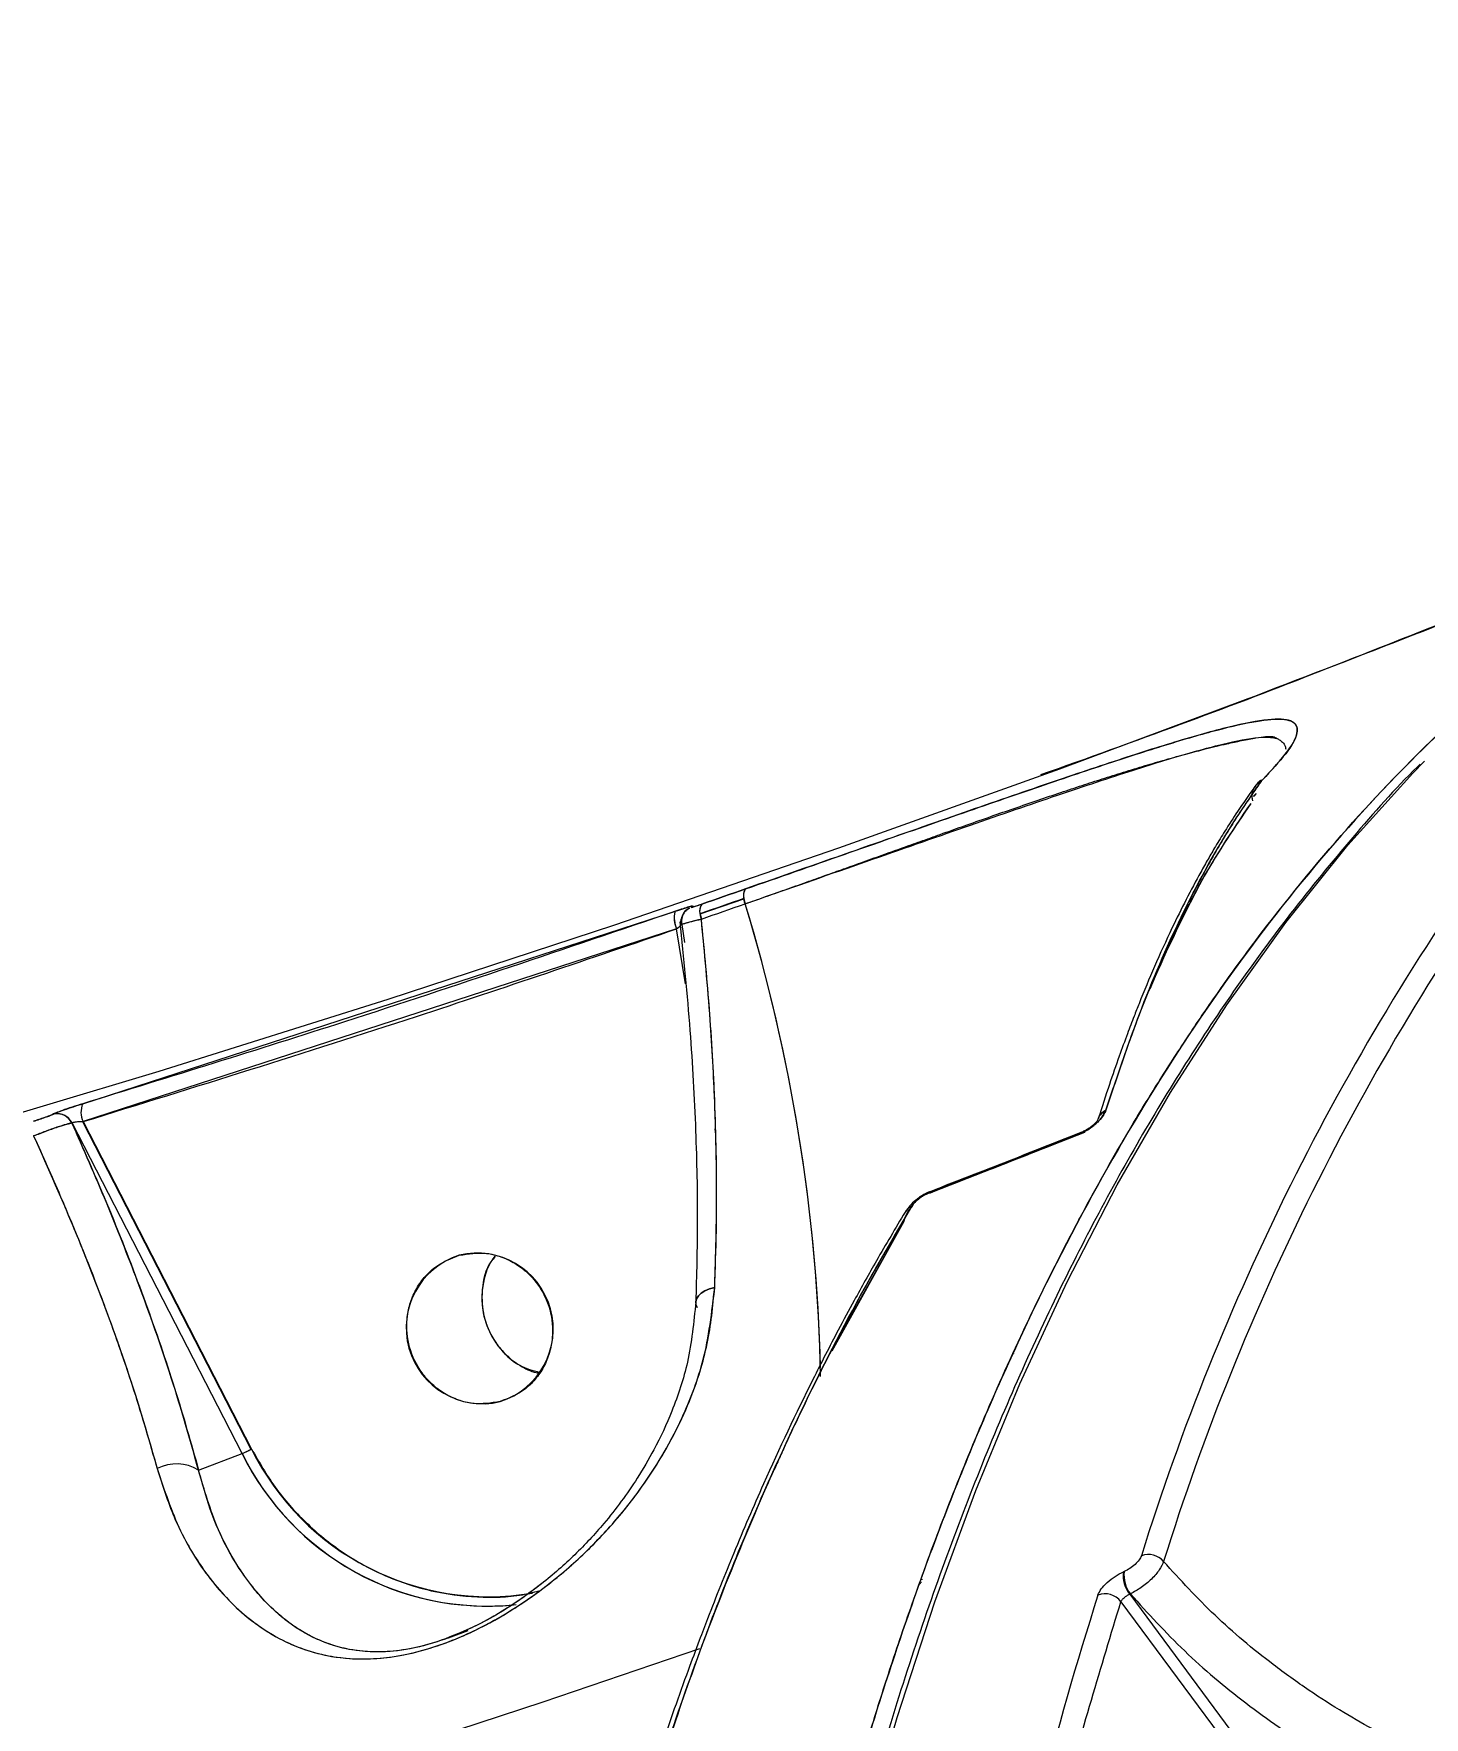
# Model space of a CAD drawing. Header units: millimetres. Extents: x -6332 to 8932, y -6739 to 7096.
# Drawn here: x -3327.3 to -3244.9, y -2109.9 to -2010.2 of the extents above; entities that cross this region are included whole.
import ezdxf

# ---------------------------------------------------------------- set-up
doc = ezdxf.new("R2010")
doc.units = ezdxf.units.MM
for name, color, linetype in [('DIKOM_ЗОНА', 80, 'Continuous'), ('DIKOM_ОБЪЕКТ', 7, 'Continuous'), ('DIKOM_РАЗМЕР_ЗОНА', 7, 'Continuous'), ('DIKOM_РАЗМЕР_ОБЪЕКТА', 7, 'Continuous')]:
    doc.layers.add(name, color=color, linetype=linetype)
doc.styles.add('style1', font='arial.ttf', dxfattribs={"width": 0.8})
doc.dimstyles.new('1-50', dxfattribs={"dimtxt": 300, "dimasz": 200, "dimexe": 100, "dimexo": 0, "dimgap": 100, "dimtad": 1, "dimtxsty": 'style1', "dimcen": 200, "dimclrd": 7, "dimclre": 7, "dimclrt": 7, "dimadec": 1, "dimazin": 2, "dimtfac": 1, "dimtmove": 0, "dimatfit": 2, "dimfxl": 0, "dimlwd": 25, "dimlwe": 18, "dimarcsym": 0})

# ---------------------------------------------------------------- blocks, each defined once
blk = doc.blocks.new('*D9')
at = {"layer": 'Defpoints', "color": 0, "transparency": 16777216}
for p in [(777.17, 5593.968), (-4228.728, -3389.779), (7301.722, -3389.779)]:
    blk.add_point(p, dxfattribs=at)
at = {"layer": 'DIKOM_РАЗМЕР_ОБЪЕКТА', "color": 7, "lineweight": 18, "transparency": 16777216}
for p, q in [((777.17, 5593.968), (7401.722, 5593.968)), ((-4228.728, -3389.779), (7401.722, -3389.779))]:
    blk.add_line(p, q, dxfattribs=at)
at = {"layer": 'DIKOM_РАЗМЕР_ОБЪЕКТА', "color": 7, "lineweight": 25, "transparency": 16777216}
blk.add_line((7301.722, 5393.968), (7301.722, -3189.779), dxfattribs=at)
at = {"layer": 'DIKOM_РАЗМЕР_ОБЪЕКТА', "color": 7, "transparency": 16777216}
for points in [[(7268.389, 5393.968), (7335.055, 5393.968), (7301.722, 5593.968)], [(7268.389, -3189.779), (7335.055, -3189.779), (7301.722, -3389.779)]]:
    blk.add_solid(points, dxfattribs=at)
at = {"layer": 'DIKOM_РАЗМЕР_ОБЪЕКТА', "color": 7, "transparency": 16777216, "insert": (7048.55, 1153.714), "char_height": 300, "attachment_point": 5, "rotation": 90, "style": 'style1'}
blk.add_mtext('9000', dxfattribs=at)
blk = doc.blocks.new('*D10')
at = {"layer": 'Defpoints', "color": 0, "transparency": 16777216}
for p in [(4034.777, 3636.587), (-4490.848, -1960.464), (4034.777, -5533.386)]:
    blk.add_point(p, dxfattribs=at)
at = {"layer": 'DIKOM_РАЗМЕР_ОБЪЕКТА', "color": 7, "lineweight": 18, "transparency": 16777216}
for p, q in [((4034.777, 3636.587), (4034.777, -5633.386)), ((-4490.848, -1960.464), (-4490.848, -5633.386))]:
    blk.add_line(p, q, dxfattribs=at)
at = {"layer": 'DIKOM_РАЗМЕР_ОБЪЕКТА', "color": 7, "lineweight": 25, "transparency": 16777216}
blk.add_line((-4290.848, -5533.386), (3834.777, -5533.386), dxfattribs=at)
at = {"layer": 'DIKOM_РАЗМЕР_ОБЪЕКТА', "color": 7, "transparency": 16777216}
for points in [[(-4290.848, -5500.053), (-4290.848, -5566.72), (-4490.848, -5533.386)], [(3834.777, -5500.053), (3834.777, -5566.72), (4034.777, -5533.386)]]:
    blk.add_solid(points, dxfattribs=at)
at = {"layer": 'DIKOM_РАЗМЕР_ОБЪЕКТА', "color": 7, "transparency": 16777216, "insert": (308.034, -5280.214), "char_height": 300, "attachment_point": 5, "style": 'style1'}
blk.add_mtext('8500', dxfattribs=at)
blk = doc.blocks.new('*D11')
at = {"layer": 'Defpoints', "color": 0, "transparency": 16777216}
for p in [(1114.346, 7096.351), (-4349.589, -4627.344), (8831.757, -4627.344)]:
    blk.add_point(p, dxfattribs=at)
at = {"layer": 'DIKOM_РАЗМЕР_ЗОНА', "color": 7, "lineweight": 18, "transparency": 16777216}
for p, q in [((1114.346, 7096.351), (8931.757, 7096.351)), ((-4349.589, -4627.344), (8931.757, -4627.344))]:
    blk.add_line(p, q, dxfattribs=at)
at = {"layer": 'DIKOM_РАЗМЕР_ЗОНА', "color": 7, "lineweight": 25, "transparency": 16777216}
blk.add_line((8831.757, 6896.351), (8831.757, -4427.344), dxfattribs=at)
at = {"layer": 'DIKOM_РАЗМЕР_ЗОНА', "color": 7, "transparency": 16777216}
for points in [[(8798.424, 6896.351), (8865.091, 6896.351), (8831.757, 7096.351)], [(8798.424, -4427.344), (8865.091, -4427.344), (8831.757, -4627.344)]]:
    blk.add_solid(points, dxfattribs=at)
at = {"layer": 'DIKOM_РАЗМЕР_ЗОНА', "color": 7, "transparency": 16777216, "insert": (8578.585, 1308.196), "char_height": 300, "attachment_point": 5, "rotation": 90, "style": 'style1'}
blk.add_mtext('11750', dxfattribs=at)
blk = doc.blocks.new('*D12')
at = {"layer": 'Defpoints', "color": 0, "transparency": 16777216}
for p in [(6134.379, 3354.853), (-6332, -2644.933), (6134.379, -6639)]:
    blk.add_point(p, dxfattribs=at)
at = {"layer": 'DIKOM_РАЗМЕР_ЗОНА', "color": 7, "lineweight": 18, "transparency": 16777216}
for p, q in [((6134.379, 3354.853), (6134.379, -6739)), ((-6332, -2644.933), (-6332, -6739))]:
    blk.add_line(p, q, dxfattribs=at)
at = {"layer": 'DIKOM_РАЗМЕР_ЗОНА', "color": 7, "lineweight": 25, "transparency": 16777216}
blk.add_line((-6132, -6639), (5934.379, -6639), dxfattribs=at)
at = {"layer": 'DIKOM_РАЗМЕР_ЗОНА', "color": 7, "transparency": 16777216}
for points in [[(-6132, -6605.667), (-6132, -6672.333), (-6332, -6639)], [(5934.379, -6605.667), (5934.379, -6672.333), (6134.379, -6639)]]:
    blk.add_solid(points, dxfattribs=at)
at = {"layer": 'DIKOM_РАЗМЕР_ЗОНА', "color": 7, "transparency": 16777216, "insert": (-98.81, -6385.828), "char_height": 300, "attachment_point": 5, "style": 'style1'}
blk.add_mtext('12500', dxfattribs=at)

msp = doc.modelspace()

# ---------------------------------------------------------------- linework, layer by layer
at = {"layer": 'DIKOM_ЗОНА', "color": 3, "lineweight": 15}
msp.add_lwpolyline([(2313.678, -2039.636), (1542.34, -2039.636, 0.310542), (608.716, -2681.382, -0.310925), (-1501.993, -4130.05), (-2696.746, -4128.38, 0.148128), (-3251.872, -4295.682, -0.933016), (-5664.774, -1161.612, 0.21419), (-5328.202, -414.769), (-5324.734, 2067.074, -0.178095), (-5085.448, 2714.765, 0.178455), (-4846.161, 3363.853), (-4846.161, 4324.353, -0.414214), (-3846.161, 5324.353), (-1723.291, 5324.353, 0.381133), (-729.81, 6210.352, -0.381133), (263.67, 7096.351), (1965.021, 7096.351, -0.403488), (2964.346, 6133.102, 0.403488)], format="xyb", dxfattribs=at)
at = {"layer": 'DIKOM_ОБЪЕКТ', "color": 7, "linetype": 'Continuous', "lineweight": 15}
for p, q in [((-3254.951, -2054.809), (-3254.963, -2054.826)), ((-3254.963, -2054.827), (-3254.951, -2054.81)), ((-3254.767, -2054.591), (-3254.962, -2054.825)), ((-3254.628, -2054.452), (-3254.849, -2054.685)), ((-3254.566, -2054.494), (-3254.618, -2054.52)), ((-3254.566, -2054.494), (-3254.573, -2054.504)), ((-3254.494, -2054.409), (-3254.566, -2054.494)), ((-3254.878, -2055.222), (-3255.031, -2055.382)), ((-3255.021, -2055.396), (-3255.018, -2055.381)), ((-3254.878, -2055.222), (-3255.018, -2055.381)), ((-3288.308, -2061.932), (-3288.301, -2061.928)), ((-3288.301, -2061.928), (-3288.308, -2061.932)), ((-3287.811, -2062.344), (-3285.216, -2061.457)), ((-3287.811, -2062.344), (-3285.216, -2061.457)), ((-3324.39, -2073.594), (-3289.266, -2062.192)), ((-3288.715, -2064.053), (-3288.888, -2062.987)), ((-3289.206, -2063.236), (-3324.363, -2074.65)), ((-3288.679, -2066.486), (-3289.206, -2063.236)), ((-3326.12, -2074.21), (-3326.183, -2074.227)), ((-3326.183, -2074.227), (-3326.12, -2074.21)), ((-3326.176, -2074.223), (-3326.183, -2074.227)), ((-3326.183, -2074.227), (-3326.176, -2074.223)), ((-3325.026, -2074.728), (-3325.033, -2074.732)), ((-3314.952, -2094.317), (-3325.026, -2074.728)), ((-3324.41, -2074.648), (-3314.427, -2094.061)), ((-3324.41, -2074.648), (-3324.363, -2074.65)), ((-3324.363, -2074.65), (-3314.391, -2094.042)), ((-3263.875, -2074.057), (-3263.929, -2074.212)), ((-3263.9, -2074.169), (-3263.853, -2074.039)), ((-3286.9, -2075.252), (-3286.926, -2075.089)), ((-3286.922, -2075.25), (-3286.896, -2075.411)), ((-3265.323, -2075.376), (-3274.276, -2078.884)), ((-3273.98, -2078.789), (-3265.012, -2075.273)), ((-3262.962, -2076.226), (-3262.978, -2076.212)), ((-3274.212, -2078.884), (-3273.98, -2078.789)), ((-3273.98, -2078.789), (-3274.187, -2078.885)), ((-3275.752, -2080.578), (-3280.02, -2088.251)), ((-3275.753, -2080.578), (-3279.721, -2087.645)), ((-3287.068, -2085.351), (-3287.094, -2085.36)), ((-3269.234, -2088.401), (-3269.251, -2088.349)), ((-3317.534, -2095.287), (-3314.952, -2094.317)), ((-3274.73, -2101.774), (-3274.645, -2101.751)), ((-3262.687, -2101.294), (-3262.733, -2101.313)), ((-3262.365, -2102.643), (-3262.32, -2102.624)), ((-3262.365, -2102.643), (-3252.144, -2116.434)), ((-3262.884, -2103.084), (-3252.641, -2116.904)), ((-3302.714, -2105.218), (-3301.566, -2104.787))]:
    msp.add_line(p, q, dxfattribs=at)
at = {"layer": 'DIKOM_ОБЪЕКТ', "color": 7, "linetype": 'Continuous', "lineweight": 15, "flags": 128}
for points in [[(-3255.525, -2049.679), (-3253.592, -2048.944), (-3240.848, -2043.981), (-3228.295, -2038.885), (-3221.654, -2036.104)], [(-3255.525, -2049.679), (-3266.52, -2053.774), (-3279.622, -2058.465), (-3292.891, -2063.016), (-3306.317, -2067.424), (-3319.891, -2071.684), (-3333.606, -2075.795), (-3347.451, -2079.755), (-3361.417, -2083.56), (-3375.497, -2087.208), (-3389.679, -2090.695), (-3403.956, -2094.022), (-3418.317, -2097.184), (-3432.753, -2100.181), (-3447.255, -2103.008), (-3461.814, -2105.667), (-3476.419, -2108.153), (-3486.631, -2109.786)], [(-3287.084, -2173.639), (-3286.405, -2164.877), (-3285.527, -2156.33), (-3284.451, -2148.004), (-3283.179, -2139.908), (-3281.71, -2132.047), (-3280.048, -2124.428), (-3278.192, -2117.057), (-3276.144, -2109.941), (-3273.907, -2103.087), (-3271.482, -2096.499), (-3268.871, -2090.183), (-3266.076, -2084.146), (-3263.1, -2078.389), (-3259.945, -2072.921), (-3256.614, -2067.745), (-3253.109, -2062.865), (-3249.435, -2058.286), (-3245.592, -2054.011), (-3244.906, -2053.298)], [(-3285.127, -2060.872), (-3285.451, -2060.986), (-3285.775, -2061.099), (-3286.099, -2061.212), (-3286.423, -2061.325), (-3286.747, -2061.438), (-3287.072, -2061.551), (-3287.396, -2061.664), (-3287.721, -2061.776)], [(-3287.721, -2061.776), (-3287.396, -2061.664), (-3287.072, -2061.551), (-3286.747, -2061.438), (-3286.423, -2061.325), (-3286.099, -2061.212), (-3285.775, -2061.099), (-3285.451, -2060.986), (-3285.127, -2060.872)], [(-3285.219, -2061.439), (-3285.542, -2061.552), (-3285.866, -2061.665), (-3286.19, -2061.778), (-3286.514, -2061.892), (-3286.838, -2062.004), (-3287.162, -2062.117), (-3287.487, -2062.229), (-3287.811, -2062.342)], [(-3287.811, -2062.342), (-3287.487, -2062.229), (-3287.162, -2062.117), (-3286.838, -2062.004), (-3286.514, -2061.892), (-3286.19, -2061.778), (-3285.866, -2061.665), (-3285.542, -2061.552), (-3285.219, -2061.439)], [(-3287.741, -2062.659), (-3287.417, -2062.547), (-3287.092, -2062.434), (-3286.768, -2062.322), (-3286.444, -2062.208), (-3286.12, -2062.096), (-3285.796, -2061.982), (-3285.472, -2061.87), (-3285.148, -2061.756)], [(-3287.741, -2062.659), (-3287.417, -2062.547), (-3287.092, -2062.434), (-3286.768, -2062.322), (-3286.444, -2062.208), (-3286.12, -2062.096), (-3285.796, -2061.982), (-3285.472, -2061.87), (-3285.148, -2061.756)], [(-3288.682, -2062.182), (-3288.586, -2062.09), (-3288.545, -2062.057)], [(-3288.674, -2062.17), (-3288.594, -2062.094), (-3288.512, -2062.033)], [(-3288.557, -2062.066), (-3288.586, -2062.09), (-3288.632, -2062.131)], [(-3286.951, -2084.477), (-3287.259, -2084.563), (-3287.529, -2084.677), (-3287.751, -2084.815), (-3287.919, -2084.972), (-3288.027, -2085.144), (-3288.072, -2085.324), (-3288.073, -2085.338)], [(-3287.969, -2085.69), (-3288.052, -2085.508), (-3288.072, -2085.324), (-3288.027, -2085.144), (-3287.919, -2084.972), (-3287.751, -2084.815), (-3287.529, -2084.677), (-3287.259, -2084.563), (-3286.951, -2084.477)], [(-3287.856, -2105.87), (-3297.135, -2109.03), (-3309.774, -2113.172), (-3322.552, -2117.179), (-3335.46, -2121.046), (-3348.489, -2124.771), (-3361.633, -2128.351), (-3374.882, -2131.785), (-3388.227, -2135.07), (-3401.66, -2138.204), (-3415.172, -2141.185), (-3428.755, -2144.011)], [(-3287.856, -2105.87), (-3297.135, -2109.03), (-3309.774, -2113.172), (-3322.552, -2117.179), (-3335.46, -2121.046), (-3348.489, -2124.771), (-3361.633, -2128.351), (-3374.882, -2131.785), (-3388.227, -2135.07), (-3401.66, -2138.204), (-3415.172, -2141.185), (-3428.755, -2144.011)]]:
    msp.add_lwpolyline(points, dxfattribs=at)
at = {"layer": 'DIKOM_ОБЪЕКТ', "color": 7, "linetype": 'Continuous', "lineweight": 15}
for centre, radius, start, end in [((-3254.183, -2055.362), 0.946, 151.19633, 193.09528), ((-3254.182, -2055.355), 0.943, 114.03296, 186.64549), ((-3254.168, -2055.357), 0.957, 156.8959, 193.27127), ((-3254.194, -2055.361), 0.936, 113.87754, 149.12645), ((-3254.167, -2055.197), 0.853, 112.5453, 143.01301), ((-3254.165, -2055.198), 0.855, 112.62134, 134.76528), ((-3254.163, -2055.362), 0.967, 175.28444, 197.55063), ((-3119.931, -2144.682), 148.508, 144.35774, 162.63914), ((-3118.949, -2144.908), 148.154, 144.35601, 162.64056), ((-3284.661, -2061.238), 0.593, 141.80878, 199.74202), ((-3284.33, -2061.334), 0.921, 149.88777, 207.27062), ((-3289.195, -2061.026), 1.225, 299.20123, 308.42643), ((-3287.252, -2062.141), 0.594, 142.14281, 199.79977), ((-3286.916, -2062.236), 0.927, 150.24788, 207.14997), ((-3282.745, -2061.059), 2.503, 188.71771, 196.1682), ((-3383.95, -2091.938), 103.309, 1.51303, 16.98698), ((-3383.136, -2091.761), 102.479, 1.12989, 17.02492), ((-3287.966, -2062.604), 1.392, 164.27425, 207.005), ((-3287.705, -2062.571), 1.641, 168.26724, 203.88949), ((-3287.933, -2062.827), 0.99, 147.30249, 190.16027), ((-3285.312, -2061.959), 2.528, 188.70967, 196.08393), ((-3323.293, -2074.094), 1.205, 155.49494, 207.4554), ((-3263.383, -2074.779), 0.893, 115.62644, 159.94267), ((-3263.386, -2074.776), 0.889, 115.53819, 159.77079), ((-3325.907, -2075.173), 0.987, 26.80472, 105.81708), ((-3325.918, -2075.181), 0.992, 26.92741, 100.17562), ((-3325.918, -2075.181), 0.993, 26.93041, 98.1633), ((-3265.099, -2075.522), 0.267, 111.06407, 146.80715), ((-3265.098, -2075.523), 0.269, 111.34593, 146.71227), ((-3274.066, -2079.015), 0.247, 110.94946, 148.0489), ((-3274.068, -2079.014), 0.245, 110.64189, 148.1448), ((-3275.005, -2080.404), 0.771, 111.10412, 149.91719), ((-3275.007, -2080.402), 0.768, 111.05296, 150.01275), ((-3300.729, -2086.859), 4.501, 107.51511, 283.65113), ((-3301.021, -2086.941), 4.501, 287.51979, 103.64645), ((-3317.957, -2087.485), 7.464, 293.73835, 298.54214), ((-3317.859, -2087.7), 7.227, 293.71438, 298.34968), ((-3300.408, -2087.111), 16.231, 206.35729, 275.97969), ((-3300.423, -2087.141), 16.205, 206.2866, 275.50178), ((-3316.323, -2090.403), 4.12, 297.39558, 297.96654), ((-3300.334, -2087.117), 15.67, 206.22696, 279.48581), ((-3318.836, -2097.413), 2.493, 58.51245, 117.43127), ((-3261.25, -2101.463), 1.173, 40.28225, 111.1343), ((-3261.009, -2101.553), 1.74, 172.07319, 218.79265), ((-3260.963, -2101.533), 1.741, 172.08438, 218.78146), ((-3045.502, -2172.179), 229.512, 162.37799, 168.65043), ((-3263.819, -2103.787), 1.169, 36.95415, 111.33978)]:
    msp.add_arc(centre, radius, start, end, dxfattribs=at)
for points, knots in [([(-3283.018, -2282.999), (-3283.831, -2277.292), (-3285.471, -2265.78), (-3287.291, -2248.797), (-3288.477, -2233.862), (-3289.157, -2220.951), (-3289.41, -2212.724), (-3289.499, -2207.216), (-3289.528, -2204.373), (-3289.539, -2201.538), (-3289.532, -2198.714), (-3289.508, -2195.896), (-3289.427, -2190.636), (-3289.187, -2182.864), (-3288.607, -2172.599), (-3287.72, -2162.15), (-3286.54, -2152.017), (-3285.081, -2142.242), (-3283.431, -2133.25), (-3282.109, -2127.211), (-3281.337, -2123.982), (-3281.142, -2123.176), (-3280.944, -2122.371), (-3280.743, -2121.567), (-3280.539, -2120.765), (-3280.333, -2119.961), (-3280.123, -2119.16), (-3279.805, -2117.961), (-3279.316, -2116.164), (-3278.584, -2113.582), (-3277.638, -2110.418), (-3276.455, -2106.699), (-3275.008, -2102.462), (-3273.268, -2097.757), (-3271.2, -2092.639), (-3269.012, -2087.72), (-3266.752, -2083.073), (-3264.475, -2078.754), (-3262.58, -2075.452), (-3261.175, -2073.143), (-3260.354, -2071.829), (-3259.508, -2070.512), (-3258.637, -2069.192), (-3257.74, -2067.872), (-3256.817, -2066.554), (-3255.868, -2065.234), (-3253.487, -2062.031), (-3249.606, -2057.281), (-3244.063, -2051.531), (-3238.443, -2046.589), (-3232.796, -2042.385), (-3227.148, -2038.889), (-3222.596, -2036.453), (-3219.868, -2035.324), (-3219.076, -2034.996)], [0, 0, 0, 0, 0.045633, 0.092042, 0.139226, 0.170795, 0.2027, 0.211114, 0.21955, 0.228009, 0.236489, 0.244996, 0.253524, 0.284441, 0.316872, 0.350817, 0.386277, 0.418735, 0.452365, 0.482929, 0.48598, 0.489041, 0.49211, 0.495187, 0.498272, 0.501368, 0.50447, 0.507583, 0.515347, 0.52556, 0.538222, 0.553461, 0.571188, 0.591404, 0.614106, 0.639297, 0.65935, 0.680742, 0.703472, 0.710424, 0.717493, 0.724677, 0.731979, 0.739396, 0.746928, 0.754578, 0.762342, 0.803686, 0.843425, 0.881561, 0.918093, 0.953022, 0.986346, 1, 1, 1, 1]), ([(-3219.098, -2034.944), (-3219.176, -2034.979), (-3222.167, -2036.29), (-3228.301, -2038.863), (-3237.213, -2042.53), (-3246.304, -2046.15), (-3252.396, -2048.48), (-3255.575, -2049.696)], [0, 0, 0, 0, 0.006768, 0.260889, 0.516845, 0.747956, 1, 1, 1, 1]), ([(-3223.198, -2036.913), (-3223.524, -2037.057), (-3226.59, -2038.41), (-3231.996, -2041.839), (-3239.36, -2047.241), (-3246.223, -2053.598), (-3252.637, -2060.797), (-3258.475, -2068.712), (-3263.764, -2077.284), (-3268.509, -2086.436), (-3272.789, -2096.292), (-3276.587, -2106.795), (-3279.969, -2118.153), (-3282.907, -2130.406), (-3285.361, -2143.603), (-3287.271, -2157.51), (-3288.623, -2172.08), (-3289.408, -2187.237), (-3289.623, -2202.595), (-3289.309, -2218.091), (-3288.504, -2233.693), (-3287.203, -2249.707), (-3285.402, -2266.139), (-3283.053, -2283.289), (-3280.131, -2301.09), (-3276.619, -2319.463), (-3272.588, -2338.012), (-3268.044, -2356.734), (-3262.983, -2375.631), (-3257.512, -2394.338), (-3251.671, -2412.795), (-3245.522, -2430.905), (-3238.982, -2448.935), (-3232.072, -2466.842), (-3224.648, -2484.987), (-3216.683, -2503.365), (-3208.148, -2521.962), (-3199.21, -2540.381), (-3189.918, -2558.519), (-3180.322, -2576.279), (-3170.647, -2593.275), (-3160.914, -2609.534), (-3151.139, -2625.087), (-3141.126, -2640.246), (-3130.896, -2655.033), (-3123.923, -2664.485), (-3120.431, -2669.218)], [0, 0, 0, 0, 0.002844, 0.02675, 0.050536, 0.074258, 0.097973, 0.121737, 0.144239, 0.166867, 0.189417, 0.211854, 0.234227, 0.257939, 0.281688, 0.305532, 0.32952, 0.353446, 0.377243, 0.399616, 0.421973, 0.444361, 0.466827, 0.489423, 0.513383, 0.537202, 0.560939, 0.58465, 0.608391, 0.63222, 0.654818, 0.67741, 0.699875, 0.722262, 0.744618, 0.768349, 0.792155, 0.816093, 0.840072, 0.863906, 0.887651, 0.910007, 0.932381, 0.95482, 0.977373, 1, 1, 1, 1]), ([(-3267.629, -2054.103), (-3264.857, -2053.117), (-3256.747, -2050.235), (-3248.928, -2047.133), (-3243.783, -2045.091)], [0, 0, 0, 0, 0.341914, 1, 1, 1, 1]), ([(-3254.494, -2054.409), (-3253.931, -2053.801), (-3252.808, -2052.586), (-3252.288, -2051.449), (-3252.663, -2050.834), (-3254.025, -2050.769), (-3256.335, -2051.212), (-3259.511, -2052.103), (-3263.432, -2053.355), (-3267.982, -2054.893), (-3273.171, -2056.691), (-3278.883, -2058.688), (-3283.046, -2060.144), (-3285.127, -2060.872)], [0, 0, 0, 0, 0.093439, 0.186658, 0.280334, 0.373323, 0.467006, 0.559926, 0.648041, 0.735847, 0.823485, 0.911799, 1, 1, 1, 1]), ([(-3285.127, -2060.872), (-3283.153, -2060.182), (-3279.207, -2058.802), (-3273.752, -2056.895), (-3268.759, -2055.162), (-3264.33, -2053.656), (-3260.529, -2052.42), (-3257.404, -2051.497), (-3254.999, -2050.928), (-3253.351, -2050.751), (-3252.465, -2050.99), (-3252.36, -2051.673), (-3252.966, -2052.769), (-3253.985, -2053.863), (-3254.494, -2054.409)], [0, 0, 0, 0, 0.083601, 0.167168, 0.250548, 0.333846, 0.417133, 0.500179, 0.583708, 0.667044, 0.749913, 0.833501, 0.916935, 1, 1, 1, 1]), ([(-3285.148, -2061.756), (-3284.761, -2061.62), (-3283.961, -2061.34), (-3282.748, -2060.912), (-3281.543, -2060.484), (-3280.39, -2060.073), (-3279.265, -2059.671), (-3278.093, -2059.253), (-3276.757, -2058.774), (-3275.442, -2058.304), (-3274.316, -2057.901), (-3273.63, -2057.656), (-3272.897, -2057.396), (-3271.916, -2057.047), (-3270.572, -2056.576), (-3269.17, -2056.087), (-3267.8, -2055.618), (-3266.456, -2055.163), (-3265.186, -2054.744), (-3263.948, -2054.342), (-3262.702, -2053.951), (-3261.452, -2053.57), (-3260.187, -2053.201), (-3258.992, -2052.871), (-3257.763, -2052.551), (-3256.675, -2052.288), (-3255.658, -2052.068), (-3254.866, -2051.92), (-3254.322, -2051.845), (-3253.99, -2051.829), (-3253.831, -2051.861), (-3253.687, -2051.924), (-3253.535, -2052.007), (-3253.351, -2052.146), (-3253.162, -2052.322), (-3253.128, -2052.517), (-3253.115, -2052.596)], [0, 0, 0, 0, 0.02043, 0.042125, 0.065095, 0.086133, 0.106111, 0.128525, 0.153368, 0.184306, 0.207319, 0.222439, 0.227052, 0.253443, 0.284946, 0.314859, 0.347572, 0.379471, 0.410445, 0.440397, 0.472743, 0.507198, 0.540864, 0.578639, 0.61198, 0.655251, 0.689189, 0.73041, 0.767763, 0.798037, 0.835167, 0.859478, 0.889625, 0.921724, 0.96843, 1, 1, 1, 1]), ([(-3285.148, -2061.756), (-3282.985, -2060.999), (-3278.655, -2059.484), (-3272.754, -2057.421), (-3267.437, -2055.584), (-3262.848, -2054.046), (-3259.044, -2052.856), (-3256.195, -2052.115), (-3254.33, -2051.796), (-3253.793, -2051.935), (-3253.569, -2051.993)], [0, 0, 0, 0, 0.131544, 0.263225, 0.393787, 0.52504, 0.655962, 0.786786, 0.91076, 1, 1, 1, 1]), ([(-3245.158, -2053.479), (-3245.211, -2053.531), (-3246.595, -2054.881), (-3249.17, -2057.804), (-3252.743, -2062.136), (-3256.034, -2066.621), (-3259.075, -2071.179), (-3261.974, -2075.972), (-3264.731, -2080.995), (-3267.342, -2086.245), (-3269.807, -2091.719), (-3272.123, -2097.411), (-3274.29, -2103.318), (-3276.307, -2109.438), (-3278.171, -2115.764), (-3279.882, -2122.294), (-3281.438, -2129.023), (-3282.839, -2135.945), (-3284.085, -2143.057), (-3285.173, -2150.354), (-3286.104, -2157.83), (-3286.876, -2165.483), (-3287.49, -2173.304), (-3287.946, -2181.29), (-3288.242, -2189.434), (-3288.379, -2197.733), (-3288.357, -2206.18), (-3288.175, -2214.769), (-3287.834, -2223.495), (-3287.335, -2232.351), (-3286.677, -2241.333), (-3285.862, -2250.432), (-3284.889, -2259.644), (-3283.759, -2268.963), (-3282.474, -2278.38), (-3281.035, -2287.89), (-3279.441, -2297.487), (-3277.696, -2307.164), (-3275.799, -2316.914), (-3273.752, -2326.729), (-3271.558, -2336.602), (-3269.218, -2346.527), (-3266.734, -2356.495), (-3264.107, -2366.499), (-3261.342, -2376.53), (-3258.44, -2386.578), (-3255.405, -2396.634), (-3252.241, -2406.685), (-3248.955, -2416.717), (-3245.553, -2426.71), (-3242.048, -2436.632), (-3238.465, -2446.427), (-3234.856, -2455.965), (-3231.356, -2464.927), (-3228.248, -2472.662), (-3225.41, -2479.565), (-3222.688, -2486.061), (-3220.75, -2490.564), (-3219.766, -2492.851)], [0, 0, 0, 0, 0.000817, 0.021322, 0.041944, 0.060545, 0.079151, 0.097759, 0.11637, 0.134983, 0.153597, 0.172212, 0.190828, 0.209445, 0.228061, 0.246678, 0.265295, 0.283911, 0.302528, 0.321142, 0.339757, 0.358372, 0.376985, 0.395598, 0.414208, 0.432819, 0.45143, 0.470038, 0.488646, 0.507251, 0.525856, 0.544457, 0.563059, 0.581657, 0.600253, 0.618844, 0.637433, 0.656018, 0.674598, 0.693173, 0.71174, 0.730299, 0.748849, 0.767387, 0.785909, 0.804411, 0.822888, 0.84133, 0.859724, 0.878047, 0.89626, 0.91429, 0.931971, 0.948863, 0.963825, 0.974833, 0.987212, 1, 1, 1, 1]), ([(-3254.998, -2054.88), (-3255.325, -2055.343), (-3255.913, -2056.173), (-3256.668, -2057.349), (-3257.246, -2058.293), (-3257.719, -2059.103), (-3258.598, -2060.66), (-3259.67, -2062.748), (-3260.873, -2065.392), (-3261.611, -2067.159), (-3262.139, -2068.501), (-3262.533, -2069.534), (-3263.022, -2070.873), (-3263.601, -2072.537), (-3264.004, -2073.793), (-3264.222, -2074.472)], [0, 0, 0, 0, 0.091573, 0.164242, 0.217995, 0.261277, 0.305469, 0.483796, 0.597463, 0.70216, 0.736612, 0.783456, 0.842931, 0.915088, 1, 1, 1, 1]), ([(-3263.769, -2073.974), (-3263.03, -2071.778), (-3261.555, -2067.399), (-3259.205, -2062.182), (-3256.884, -2057.867), (-3255.343, -2055.625), (-3254.573, -2054.504)], [0, 0, 0, 0, 0.281579, 0.561651, 0.781001, 1, 1, 1, 1]), ([(-3254.573, -2054.504), (-3255.055, -2055.191), (-3256.038, -2056.59), (-3257.465, -2058.967), (-3258.837, -2061.527), (-3260.119, -2064.225), (-3261.338, -2067.096), (-3262.565, -2070.298), (-3263.357, -2072.714), (-3263.769, -2073.974)], [0, 0, 0, 0, 0.136165, 0.277684, 0.424544, 0.561468, 0.694398, 0.840582, 1, 1, 1, 1]), ([(-3254.573, -2054.504), (-3254.572, -2054.502), (-3254.569, -2054.499), (-3254.567, -2054.495), (-3254.566, -2054.494)], [0, 0, 0, 0, 0.559035, 1, 1, 1, 1]), ([(-3254.566, -2054.494), (-3254.555, -2054.479), (-3254.536, -2054.452), (-3254.507, -2054.422), (-3254.494, -2054.409)], [0, 0, 0, 0, 0.560309, 1, 1, 1, 1]), ([(-3261.159, -2066.783), (-3260.288, -2064.809), (-3258.459, -2060.662), (-3256.314, -2057.487), (-3255.19, -2055.823)], [0, 0, 0, 0, 0.476187, 1, 1, 1, 1]), ([(-3255.191, -2055.821), (-3256.129, -2057.191), (-3257.883, -2059.754), (-3259.422, -2062.979), (-3260.139, -2064.48)], [0, 0, 0, 0, 0.53445, 1, 1, 1, 1]), ([(-3288.301, -2061.928), (-3288.267, -2061.905), (-3288.198, -2061.86), (-3288.435, -2061.919), (-3288.808, -2062.036), (-3289.113, -2062.14), (-3289.266, -2062.192)], [0, 0, 0, 0, 0.279777, 0.559599, 0.77973, 1, 1, 1, 1]), ([(-3289.266, -2062.192), (-3289.094, -2062.133), (-3288.749, -2062.016), (-3288.384, -2061.905), (-3288.242, -2061.875), (-3288.235, -2061.89), (-3288.279, -2061.915), (-3288.301, -2061.928)], [0, 0, 0, 0, 0.249702, 0.499192, 0.748503, 0.874195, 1, 1, 1, 1]), ([(-3288.308, -2061.932), (-3288.33, -2061.946), (-3288.374, -2061.974), (-3288.269, -2061.952), (-3288.047, -2061.886), (-3287.83, -2061.813), (-3287.721, -2061.776)], [0, 0, 0, 0, 0.250329, 0.499911, 0.749685, 1, 1, 1, 1]), ([(-3287.721, -2061.776), (-3287.842, -2061.817), (-3288.085, -2061.9), (-3288.294, -2061.959), (-3288.371, -2061.969), (-3288.329, -2061.944), (-3288.308, -2061.932)], [0, 0, 0, 0, 0.278797, 0.558606, 0.779325, 1, 1, 1, 1]), ([(-3289.266, -2062.192), (-3295.793, -2064.41), (-3307.449, -2068.37), (-3319.214, -2071.998), (-3324.39, -2073.594)], [0, 0, 0, 0, 0.559994, 1, 1, 1, 1]), ([(-3289.024, -2062.812), (-3288.804, -2064.97), (-3288.377, -2069.163), (-3288.058, -2075.096), (-3287.94, -2080.495), (-3288.03, -2083.757), (-3288.073, -2085.34)], [0, 0, 0, 0, 0.273911, 0.532011, 0.773035, 1, 1, 1, 1]), ([(-3287.741, -2062.659), (-3287.963, -2062.715), (-3288.406, -2062.826), (-3288.83, -2062.942), (-3289.026, -2063.006), (-3288.99, -2063.005), (-3288.986, -2063.004)], [0, 0, 0, 0, 0.319845, 0.639164, 0.958406, 1, 1, 1, 1]), ([(-3288.981, -2063.001), (-3288.984, -2063), (-3289.016, -2062.998), (-3288.772, -2062.926), (-3288.328, -2062.806), (-3287.936, -2062.708), (-3287.741, -2062.659)], [0, 0, 0, 0, 0.037861, 0.41228, 0.707107, 1, 1, 1, 1]), ([(-3288.49, -2062.028), (-3288.571, -2062.079), (-3288.696, -2062.157), (-3288.788, -2062.289), (-3288.847, -2062.401), (-3288.888, -2062.496), (-3288.925, -2062.592), (-3288.965, -2062.718), (-3288.995, -2062.865), (-3288.996, -2062.957), (-3288.997, -2063.004)], [0, 0, 0, 0, 0.280395, 0.428737, 0.546925, 0.599673, 0.651391, 0.758234, 0.87535, 1, 1, 1, 1]), ([(-3288.915, -2063.005), (-3288.903, -2062.996), (-3288.876, -2062.976), (-3288.896, -2062.992), (-3288.907, -2063.002)], [0, 0, 0, 0, 0.436005, 1, 1, 1, 1]), ([(-3288.89, -2062.987), (-3288.89, -2062.987), (-3288.888, -2062.986), (-3288.899, -2062.995), (-3288.907, -2063.002)], [0, 0, 0, 0, 0.325425, 1, 1, 1, 1]), ([(-3288.672, -2062.193), (-3288.657, -2062.174), (-3288.618, -2062.122), (-3288.576, -2062.095), (-3288.549, -2062.077)], [0, 0, 0, 0, 0.364931, 1, 1, 1, 1]), ([(-3286.951, -2084.477), (-3286.912, -2083.361), (-3286.834, -2081.152), (-3286.831, -2077.706), (-3286.925, -2073.561), (-3287.179, -2068.555), (-3287.551, -2064.654), (-3287.741, -2062.659)], [0, 0, 0, 0, 0.165902, 0.328146, 0.488502, 0.738473, 1, 1, 1, 1]), ([(-3286.951, -2084.477), (-3286.895, -2082.575), (-3286.781, -2078.78), (-3286.937, -2073.09), (-3287.252, -2067.704), (-3287.578, -2064.339), (-3287.741, -2062.659)], [0, 0, 0, 0, 0.280184, 0.558937, 0.779819, 1, 1, 1, 1]), ([(-3324.363, -2074.65), (-3317.771, -2072.609), (-3305.999, -2068.964), (-3294.337, -2064.986), (-3289.206, -2063.236)], [0, 0, 0, 0, 0.559993, 1, 1, 1, 1]), ([(-3289.206, -2063.236), (-3289.148, -2063.191), (-3289.046, -2063.11), (-3288.978, -2063.056), (-3288.948, -2063.032)], [0, 0, 0, 0, 0.561433, 1, 1, 1, 1]), ([(-3289.206, -2063.236), (-3289.143, -2063.186), (-3289.061, -2063.121), (-3289.011, -2063.082), (-3288.999, -2063.072)], [0, 0, 0, 0, 0.760834, 1, 1, 1, 1]), ([(-3324.39, -2073.594), (-3324.6, -2073.66), (-3325.02, -2073.79), (-3325.584, -2073.984), (-3325.99, -2074.136), (-3326.114, -2074.194), (-3326.176, -2074.223)], [0, 0, 0, 0, 0.279548, 0.558964, 0.779322, 1, 1, 1, 1]), ([(-3326.176, -2074.223), (-3326.145, -2074.208), (-3326.083, -2074.177), (-3325.872, -2074.09), (-3325.504, -2073.956), (-3324.95, -2073.768), (-3324.577, -2073.652), (-3324.39, -2073.594)], [0, 0, 0, 0, 0.125753, 0.251527, 0.500762, 0.750238, 1, 1, 1, 1]), ([(-3265.323, -2075.376), (-3265.218, -2075.329), (-3265.008, -2075.237), (-3264.684, -2075.033), (-3264.414, -2074.826), (-3263.985, -2074.423), (-3263.865, -2074.173), (-3263.769, -2073.974)], [0, 0, 0, 0, 0.125902, 0.251808, 0.376925, 0.503233, 1, 1, 1, 1]), ([(-3263.769, -2073.974), (-3263.808, -2074.068), (-3263.886, -2074.256), (-3264.131, -2074.559), (-3264.416, -2074.828), (-3264.689, -2075.036), (-3265.006, -2075.237), (-3265.217, -2075.329), (-3265.323, -2075.376)], [0, 0, 0, 0, 0.248447, 0.498035, 0.630272, 0.748574, 0.874313, 1, 1, 1, 1]), ([(-3326.183, -2074.227), (-3326.235, -2074.252), (-3326.34, -2074.301), (-3326.654, -2074.416), (-3326.994, -2074.53), (-3327.204, -2074.595), (-3327.31, -2074.628)], [0, 0, 0, 0, 0.279821, 0.559921, 0.779779, 1, 1, 1, 1]), ([(-3327.31, -2074.628), (-3327.19, -2074.59), (-3326.949, -2074.515), (-3326.601, -2074.397), (-3326.319, -2074.291), (-3326.228, -2074.248), (-3326.183, -2074.227)], [0, 0, 0, 0, 0.250086, 0.499896, 0.749758, 1, 1, 1, 1]), ([(-3325.033, -2074.732), (-3325.135, -2074.753), (-3325.338, -2074.797), (-3325.914, -2074.981), (-3326.603, -2075.225), (-3327.068, -2075.41), (-3327.301, -2075.502)], [0, 0, 0, 0, 0.250209, 0.500065, 0.749987, 1, 1, 1, 1]), ([(-3327.301, -2075.502), (-3327.039, -2075.399), (-3326.514, -2075.192), (-3325.808, -2074.945), (-3325.292, -2074.785), (-3325.119, -2074.75), (-3325.033, -2074.732)], [0, 0, 0, 0, 0.279598, 0.561075, 0.781373, 1, 1, 1, 1]), ([(-3325.033, -2074.732), (-3324.241, -2076.535), (-3322.661, -2080.132), (-3320.64, -2085.394), (-3318.879, -2090.499), (-3317.983, -2093.688), (-3317.534, -2095.287)], [0, 0, 0, 0, 0.251531, 0.501616, 0.750004, 1, 1, 1, 1]), ([(-3317.534, -2095.287), (-3318.042, -2093.49), (-3319.055, -2089.906), (-3320.954, -2084.543), (-3322.943, -2079.472), (-3324.337, -2076.31), (-3325.033, -2074.732)], [0, 0, 0, 0, 0.280232, 0.558987, 0.779906, 1, 1, 1, 1]), ([(-3325.026, -2074.728), (-3325.001, -2074.714), (-3324.949, -2074.685), (-3324.776, -2074.658), (-3324.589, -2074.647), (-3324.47, -2074.648), (-3324.41, -2074.648)], [0, 0, 0, 0, 0.267178, 0.541073, 0.766474, 1, 1, 1, 1]), ([(-3325.026, -2074.728), (-3325.017, -2074.722), (-3324.999, -2074.709), (-3324.947, -2074.69), (-3324.877, -2074.675), (-3324.772, -2074.659), (-3324.612, -2074.648), (-3324.482, -2074.648), (-3324.41, -2074.648)], [0, 0, 0, 0, 0.121403, 0.244555, 0.370589, 0.501059, 0.724243, 1, 1, 1, 1]), ([(-3324.41, -2074.648), (-3324.401, -2074.648), (-3324.385, -2074.649), (-3324.37, -2074.649), (-3324.363, -2074.65)], [0, 0, 0, 0, 0.559441, 1, 1, 1, 1]), ([(-3264.222, -2074.472), (-3264.237, -2074.51), (-3264.268, -2074.583), (-3264.408, -2074.747), (-3264.59, -2074.91), (-3264.74, -2075.023), (-3264.879, -2075.113), (-3264.988, -2075.175), (-3265.097, -2075.231), (-3265.162, -2075.258), (-3265.195, -2075.273)], [0, 0, 0, 0, 0.273057, 0.539138, 0.665249, 0.781516, 0.83695, 0.890606, 0.944212, 1, 1, 1, 1]), ([(-3327.301, -2075.502), (-3326.767, -2076.69), (-3325.715, -2079.027), (-3324.305, -2082.437), (-3322.816, -2086.297), (-3321.302, -2090.613), (-3320.425, -2093.668), (-3319.985, -2095.201)], [0, 0, 0, 0, 0.172903, 0.340152, 0.501783, 0.750201, 1, 1, 1, 1]), ([(-3327.301, -2075.502), (-3326.444, -2077.429), (-3324.73, -2081.279), (-3322.734, -2086.498), (-3321.136, -2091.162), (-3320.369, -2093.851), (-3319.985, -2095.201)], [0, 0, 0, 0, 0.280556, 0.560541, 0.779534, 1, 1, 1, 1]), ([(-3274.276, -2078.884), (-3272.594, -2078.232), (-3269.591, -2077.069), (-3266.627, -2075.893), (-3265.323, -2075.376)], [0, 0, 0, 0, 0.56001, 1, 1, 1, 1]), ([(-3265.195, -2075.273), (-3266.537, -2075.805), (-3269.503, -2076.983), (-3272.509, -2078.147), (-3274.154, -2078.784)], [0, 0, 0, 0, 0.452488, 1, 1, 1, 1]), ([(-3265.012, -2075.273), (-3266.676, -2075.933), (-3269.646, -2077.111), (-3272.656, -2078.276), (-3273.98, -2078.789)], [0, 0, 0, 0, 0.560002, 1, 1, 1, 1]), ([(-3274.154, -2078.784), (-3274.244, -2078.821), (-3274.422, -2078.896), (-3274.687, -2079.049), (-3274.929, -2079.216), (-3275.201, -2079.439), (-3275.443, -2079.684), (-3275.561, -2079.859), (-3275.609, -2079.929)], [0, 0, 0, 0, 0.146017, 0.291634, 0.432959, 0.568515, 0.825906, 1, 1, 1, 1]), ([(-3275.283, -2079.685), (-3275.191, -2079.557), (-3275.051, -2079.366), (-3274.691, -2079.095), (-3274.451, -2078.957), (-3274.334, -2078.908), (-3274.276, -2078.884)], [0, 0, 0, 0, 0.497794, 0.748278, 0.874145, 1, 1, 1, 1]), ([(-3274.276, -2078.884), (-3274.334, -2078.909), (-3274.451, -2078.959), (-3274.63, -2079.059), (-3274.793, -2079.172), (-3274.979, -2079.32), (-3275.159, -2079.501), (-3275.242, -2079.624), (-3275.283, -2079.685)], [0, 0, 0, 0, 0.125475, 0.25065, 0.370734, 0.501661, 0.751348, 1, 1, 1, 1]), ([(-3290.974, -2115.224), (-3289.75, -2111.545), (-3287.304, -2104.195), (-3283.315, -2094.798), (-3279.32, -2086.606), (-3276.629, -2081.993), (-3275.283, -2079.685)], [0, 0, 0, 0, 0.280201, 0.559925, 0.779769, 1, 1, 1, 1]), ([(-3275.283, -2079.685), (-3276.028, -2080.94), (-3277.426, -2083.295), (-3279.293, -2086.742), (-3280.783, -2089.654), (-3281.945, -2092.043), (-3282.657, -2093.562), (-3283.076, -2094.476), (-3283.263, -2094.889), (-3283.437, -2095.276), (-3283.6, -2095.638), (-3283.75, -2095.976), (-3284.803, -2098.354), (-3286.609, -2102.703), (-3288.963, -2109.024), (-3290.326, -2113.227), (-3290.974, -2115.224)], [0, 0, 0, 0, 0.120822, 0.226649, 0.317479, 0.38219, 0.436316, 0.448746, 0.460453, 0.471431, 0.481682, 0.491206, 0.500007, 0.682436, 0.849094, 1, 1, 1, 1]), ([(-3275.752, -2080.578), (-3275.695, -2080.404), (-3275.589, -2080.084), (-3275.326, -2079.767), (-3275.205, -2079.622)], [0, 0, 0, 0, 0.542167, 1, 1, 1, 1]), ([(-3275.329, -2079.757), (-3275.429, -2079.899), (-3275.623, -2080.175), (-3275.71, -2080.446), (-3275.752, -2080.578)], [0, 0, 0, 0, 0.515113, 1, 1, 1, 1]), ([(-3275.673, -2080.018), (-3276.242, -2080.971), (-3277.263, -2082.681), (-3278.572, -2085.028), (-3279.572, -2086.884), (-3280.389, -2088.451), (-3281.901, -2091.428), (-3283.737, -2095.317), (-3285.787, -2100.082), (-3287.035, -2103.202), (-3287.926, -2105.534), (-3288.587, -2107.311), (-3289.405, -2109.595), (-3290.372, -2112.407), (-3291.04, -2114.494), (-3291.401, -2115.622)], [0, 0, 0, 0, 0.091769, 0.164622, 0.218608, 0.261896, 0.306065, 0.484394, 0.598077, 0.702948, 0.737219, 0.783885, 0.843214, 0.915241, 1, 1, 1, 1]), ([(-3299.666, -2091.233), (-3300.204, -2091.317), (-3301.032, -2091.445), (-3302.149, -2091.164), (-3302.969, -2090.785), (-3303.702, -2090.236), (-3304.484, -2089.362), (-3305.125, -2088.047), (-3305.256, -2086.595), (-3305.036, -2085.451), (-3304.691, -2084.611), (-3304.183, -2083.873), (-3303.367, -2083.073), (-3302.589, -2082.766), (-3302.083, -2082.567)], [0, 0, 0, 0, 0.119729, 0.184189, 0.249995, 0.315813, 0.38027, 0.499995, 0.61973, 0.684197, 0.750016, 0.815841, 0.880251, 1, 1, 1, 1]), ([(-3302.083, -2082.567), (-3301.545, -2082.484), (-3300.717, -2082.356), (-3299.6, -2082.637), (-3298.78, -2083.017), (-3298.048, -2083.565), (-3297.265, -2084.439), (-3296.625, -2085.754), (-3296.493, -2087.206), (-3296.713, -2088.35), (-3297.059, -2089.189), (-3297.567, -2089.928), (-3298.382, -2090.729), (-3299.16, -2091.035), (-3299.666, -2091.233)], [0, 0, 0, 0, 0.119731, 0.184194, 0.250004, 0.315825, 0.380286, 0.500018, 0.619759, 0.684163, 0.749986, 0.815814, 0.880273, 1, 1, 1, 1]), ([(-3299.942, -2082.633), (-3300.035, -2082.737), (-3300.506, -2083.264), (-3300.805, -2084.609), (-3300.69, -2086.376), (-3299.876, -2087.979), (-3298.686, -2089.123), (-3297.73, -2089.39), (-3297.327, -2089.503)], [0, 0, 0, 0, 0.049551, 0.250499, 0.451722, 0.65268, 0.853541, 1, 1, 1, 1]), ([(-3299.976, -2082.621), (-3300.057, -2082.73), (-3300.351, -2083.125), (-3300.62, -2083.906), (-3300.801, -2085.054), (-3300.646, -2086.397), (-3300.074, -2087.614), (-3299.313, -2088.513), (-3298.504, -2089.117), (-3297.821, -2089.467), (-3297.42, -2089.538), (-3297.368, -2089.547)], [0, 0, 0, 0, 0.048461, 0.174235, 0.283475, 0.451799, 0.63033, 0.737043, 0.855157, 0.981358, 1, 1, 1, 1]), ([(-3299.976, -2082.621), (-3300.057, -2082.73), (-3300.351, -2083.124), (-3300.62, -2083.906), (-3300.802, -2085.056), (-3300.645, -2086.4), (-3300.072, -2087.618), (-3299.31, -2088.516), (-3298.5, -2089.119), (-3297.818, -2089.468), (-3297.419, -2089.538), (-3297.368, -2089.547)], [0, 0, 0, 0, 0.048201, 0.174233, 0.283699, 0.452261, 0.630759, 0.737573, 0.855878, 0.981761, 1, 1, 1, 1]), ([(-3319.985, -2095.201), (-3319.673, -2096.18), (-3319.05, -2098.141), (-3317.715, -2100.588), (-3316.153, -2102.662), (-3314.545, -2104.152), (-3312.966, -2105.19), (-3311.485, -2105.873), (-3309.971, -2106.299), (-3308.47, -2106.488), (-3306.96, -2106.477), (-3305.341, -2106.261), (-3303.596, -2105.803), (-3301.807, -2105.119), (-3300.07, -2104.25), (-3298.393, -2103.227), (-3296.328, -2101.741), (-3294.013, -2099.671), (-3291.692, -2096.986), (-3289.778, -2094.1), (-3288.312, -2091.036), (-3287.278, -2087.816), (-3287.06, -2085.591), (-3286.951, -2084.477)], [0, 0, 0, 0, 0.062545, 0.12515, 0.18721, 0.249289, 0.291492, 0.33352, 0.374217, 0.406812, 0.436896, 0.469017, 0.499687, 0.530388, 0.562522, 0.592613, 0.625221, 0.687853, 0.750471, 0.812685, 0.875317, 0.937565, 1, 1, 1, 1]), ([(-3319.985, -2095.201), (-3319.56, -2096.475), (-3318.71, -2099.027), (-3316.767, -2102.001), (-3314.757, -2104.027), (-3312.782, -2105.307), (-3310.961, -2106.076), (-3308.879, -2106.502), (-3306.446, -2106.49), (-3303.611, -2105.874), (-3300.653, -2104.618), (-3297.94, -2102.965), (-3295.547, -2101.085), (-3293.454, -2099.044), (-3291.241, -2096.4), (-3289.155, -2093.038), (-3287.456, -2088.877), (-3287.119, -2085.941), (-3286.951, -2084.477)], [0, 0, 0, 0, 0.082353, 0.164803, 0.247103, 0.297162, 0.347157, 0.397687, 0.448468, 0.499614, 0.550794, 0.601609, 0.652256, 0.702592, 0.752605, 0.835246, 0.917849, 1, 1, 1, 1]), ([(-3288.073, -2085.34), (-3288.191, -2086.535), (-3288.409, -2088.745), (-3289.376, -2091.652), (-3290.432, -2093.926), (-3291.464, -2095.687), (-3292.459, -2097.137), (-3293.665, -2098.666), (-3295.201, -2100.32), (-3297.241, -2102.118), (-3299.275, -2103.533), (-3301.168, -2104.581), (-3302.185, -2105), (-3302.702, -2105.213)], [0, 0, 0, 0, 0.147758, 0.273068, 0.375972, 0.454984, 0.521686, 0.587214, 0.683223, 0.77874, 0.884575, 0.9414, 1, 1, 1, 1]), ([(-3314.391, -2094.042), (-3313.95, -2094.811), (-3313.046, -2096.385), (-3311.201, -2098.458), (-3309, -2100.248), (-3306.488, -2101.624), (-3303.788, -2102.518), (-3301.046, -2102.864), (-3298.88, -2102.826), (-3297.697, -2102.526), (-3297.374, -2102.444)], [0, 0, 0, 0, 0.127349, 0.260747, 0.39853, 0.53864, 0.678718, 0.816511, 0.949924, 1, 1, 1, 1]), ([(-3297.186, -2102.003), (-3297.645, -2102.354), (-3298.542, -2103.039), (-3300.061, -2103.984), (-3301.69, -2104.829), (-3303.413, -2105.5), (-3305.068, -2105.921), (-3306.546, -2106.083), (-3307.872, -2106.043), (-3309.044, -2105.837), (-3310.126, -2105.491), (-3311.089, -2105.039), (-3312, -2104.47), (-3312.939, -2103.731), (-3313.909, -2102.76), (-3314.843, -2101.566), (-3315.814, -2100.002), (-3316.778, -2097.996), (-3317.282, -2096.191), (-3317.534, -2095.287)], [0, 0, 0, 0, 0.049338, 0.096437, 0.146952, 0.19729, 0.247226, 0.297322, 0.345516, 0.396923, 0.445671, 0.497286, 0.544878, 0.597643, 0.665934, 0.734874, 0.799652, 0.89975, 1, 1, 1, 1]), ([(-3301.347, -2104.623), (-3302.036, -2104.927), (-3303.456, -2105.553), (-3305.553, -2106.019), (-3307.408, -2106.104), (-3309.282, -2105.827), (-3311.102, -2105.104), (-3313.041, -2103.739), (-3314.842, -2101.695), (-3316.475, -2098.887), (-3317.182, -2096.486), (-3317.534, -2095.287)], [0, 0, 0, 0, 0.07043, 0.145173, 0.220995, 0.298057, 0.414236, 0.531786, 0.687601, 0.844078, 1, 1, 1, 1]), ([(-3261.673, -2100.368), (-3261.71, -2100.448), (-3261.783, -2100.607), (-3262.036, -2100.876), (-3262.353, -2101.125), (-3262.576, -2101.237), (-3262.687, -2101.294)], [0, 0, 0, 0, 0.250308, 0.499838, 0.749143, 1, 1, 1, 1]), ([(-3260.355, -2100.704), (-3260.426, -2100.867), (-3260.566, -2101.192), (-3261.056, -2101.75), (-3261.67, -2102.27), (-3262.103, -2102.506), (-3262.32, -2102.624)], [0, 0, 0, 0, 0.250473, 0.500377, 0.750192, 1, 1, 1, 1]), ([(-3245.906, -2111.691), (-3246.517, -2111.385), (-3247.801, -2110.74), (-3249.75, -2109.622), (-3251.808, -2108.313), (-3254.41, -2106.44), (-3257.393, -2103.947), (-3259.368, -2101.785), (-3260.355, -2100.704)], [0, 0, 0, 0, 0.108862, 0.228894, 0.360076, 0.502427, 0.751223, 1, 1, 1, 1]), ([(-3264.245, -2102.697), (-3264.19, -2102.578), (-3264.082, -2102.34), (-3263.706, -2101.936), (-3263.233, -2101.562), (-3262.9, -2101.396), (-3262.733, -2101.313)], [0, 0, 0, 0, 0.249927, 0.499732, 0.749428, 1, 1, 1, 1]), ([(-3274.844, -2102.083), (-3274.808, -2102.04), (-3274.766, -2101.99), (-3274.714, -2101.93), (-3274.706, -2101.921)], [0, 0, 0, 0, 0.850607, 1, 1, 1, 1]), ([(-3262.884, -2103.084), (-3262.872, -2103.059), (-3262.85, -2103.014), (-3262.783, -2102.931), (-3262.702, -2102.855), (-3262.611, -2102.783), (-3262.501, -2102.71), (-3262.419, -2102.669), (-3262.365, -2102.643)], [0, 0, 0, 0, 0.17142, 0.31244, 0.499998, 0.632379, 0.759679, 1, 1, 1, 1]), ([(-3262.32, -2102.624), (-3261.279, -2103.771), (-3259.202, -2106.061), (-3255.525, -2109.14), (-3251.516, -2111.936), (-3248.572, -2113.477), (-3247.098, -2114.248)], [0, 0, 0, 0, 0.249382, 0.497952, 0.748761, 1, 1, 1, 1]), ([(-3269.151, -2127.34), (-3268.239, -2123.123), (-3266.414, -2114.689), (-3264.061, -2106.952), (-3262.884, -2103.084)], [0, 0, 0, 0, 0.500006, 1, 1, 1, 1])]:
    msp.add_open_spline(points, degree=3, knots=knots, dxfattribs=at)

# ---------------------------------------------------------------- dimensions: what is measured, and where the dimension line sits
at = {"layer": 'DIKOM_РАЗМЕР_ЗОНА'}
dim = msp.add_linear_dim(base=(8831.757, -4627.344), p1=(1114.346, 7096.351), p2=(-4349.589, -4627.344), angle=90, text='11750', dimstyle='1-50', dxfattribs=at)
dim.commit()
dim.dimension.update_dxf_attribs({"geometry": '*D11', "text_midpoint": (8831.757, 1308.196), "dimtype": 160})
dim = msp.add_linear_dim(base=(6134.379, -6639), p1=(-6332, -2644.933), p2=(6134.379, 3354.853), text='12500', dimstyle='1-50', dxfattribs=at)
dim.commit()
dim.dimension.update_dxf_attribs({"geometry": '*D12', "text_midpoint": (-98.81, -6639), "dimtype": 160})
at = {"layer": 'DIKOM_РАЗМЕР_ОБЪЕКТА'}
dim = msp.add_linear_dim(base=(7301.722, -3389.779), p1=(777.17, 5593.968), p2=(-4228.728, -3389.779), angle=90, text='9000', dimstyle='1-50', dxfattribs=at)
dim.commit()
dim.dimension.update_dxf_attribs({"geometry": '*D9', "text_midpoint": (7301.722, 1153.714), "dimtype": 160})
dim = msp.add_linear_dim(base=(4034.777, -5533.386), p1=(-4490.848, -1960.464), p2=(4034.777, 3636.587), text='8500', dimstyle='1-50', dxfattribs=at)
dim.commit()
dim.dimension.update_dxf_attribs({"geometry": '*D10', "text_midpoint": (308.034, -5533.386), "dimtype": 160})

doc.saveas('drawing.dxf')
